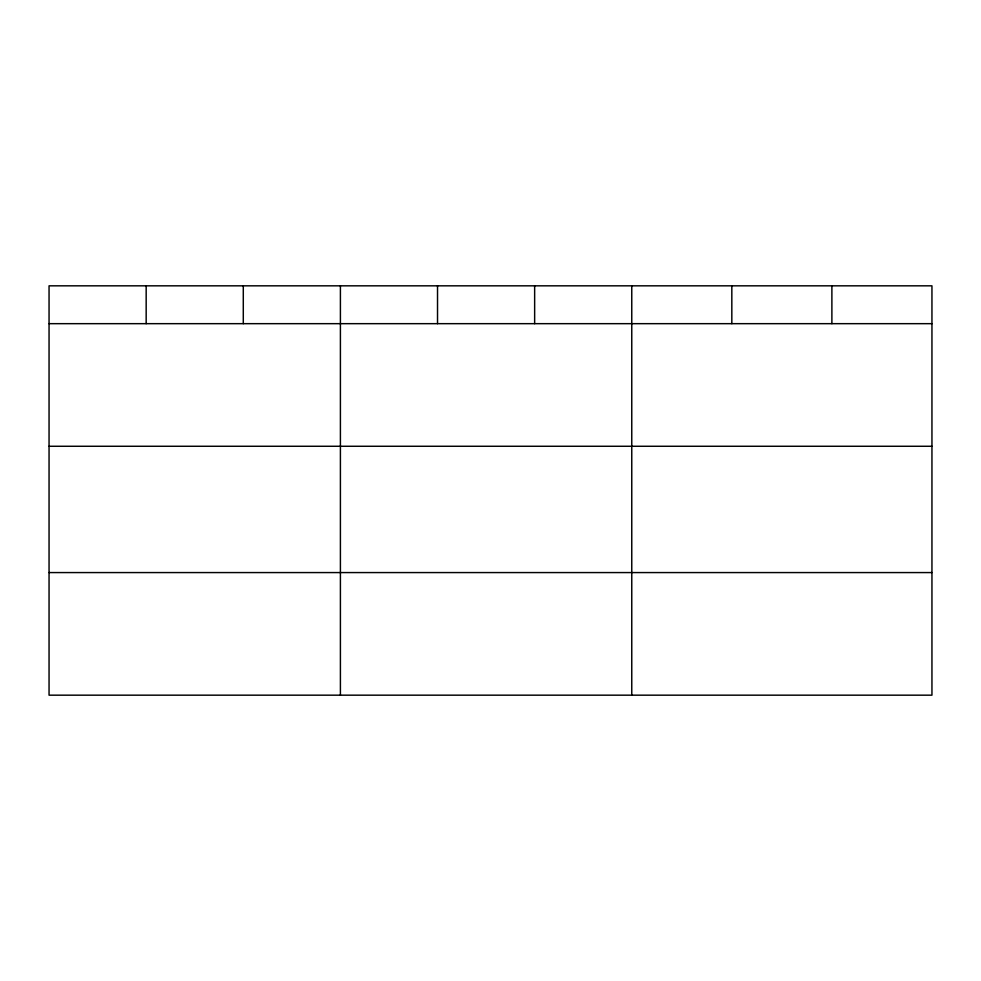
<?xml version="1.0" encoding="UTF-8"?>
<svg xmlns="http://www.w3.org/2000/svg" width="981" height="981" viewBox="0 0 981 981"><rect width="100%" height="100%" fill="white"/><g stroke="black" fill="none" stroke-linecap="round" stroke-linejoin="round"><path stroke-width="1.47" d="M931.95 323.669L931.95 695.173L49.05 695.173L49.05 285.827L931.95 285.827L931.95 323.669L49.05 323.669M49.05 446.269L931.95 446.269M49.05 572.573L931.95 572.573M831.888 285.827L831.888 323.669M731.826 285.827L731.826 323.669M631.764 285.827L631.764 695.173M534.645 285.827L534.645 323.669M437.526 285.827L437.526 323.669M340.407 285.827L340.407 695.173M243.288 285.827L243.288 323.669M146.169 285.827L146.169 323.669"/></g></svg>
